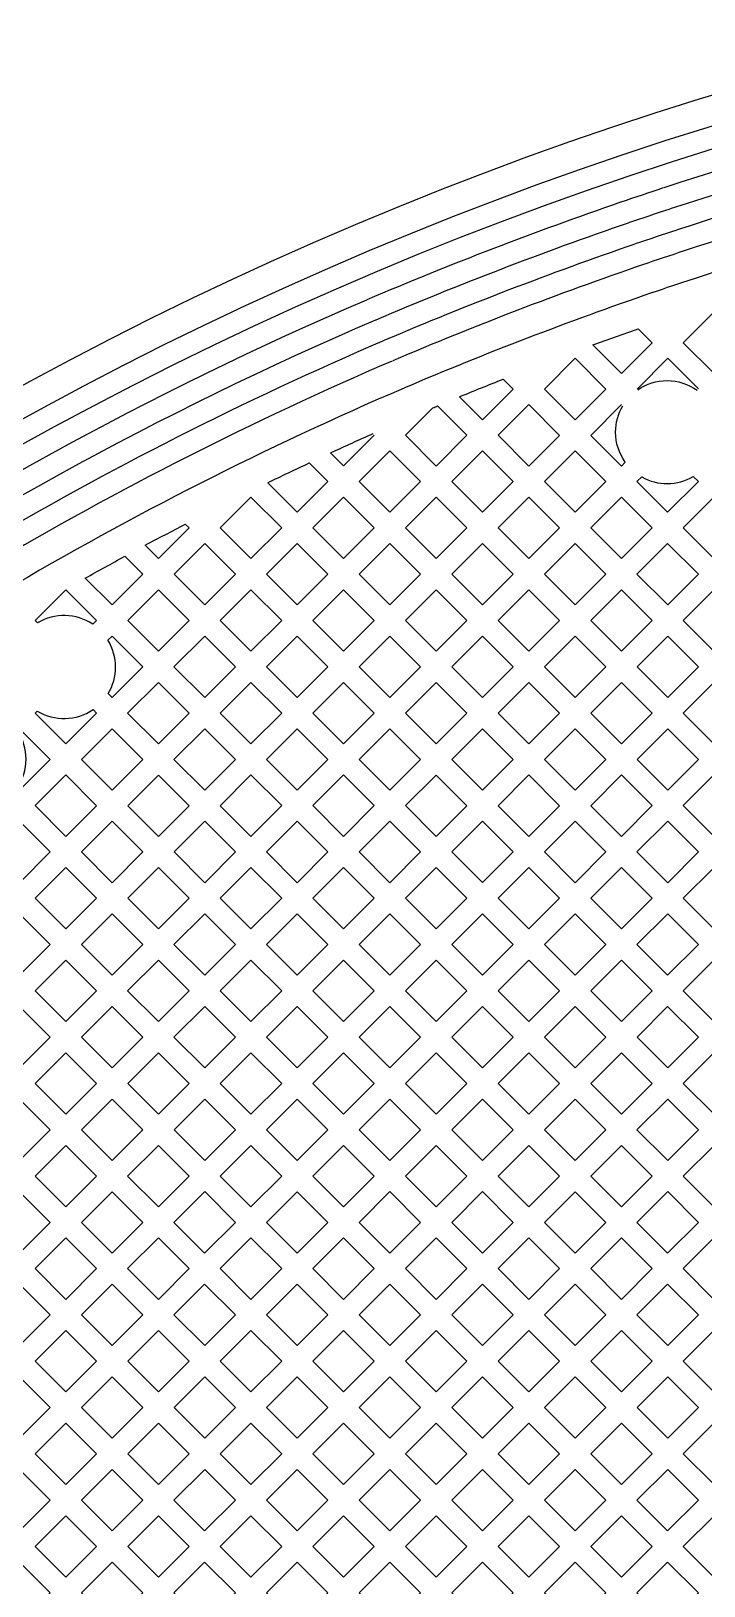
# Model space of a CAD drawing. Extents: x 1548 to 1929, y -174 to 95.
# Drawn here: x 1630.01 to 1632.34, y 47.54 to 52.91 of the extents above; entities that cross this region are included whole.
import ezdxf

# ---------------------------------------------------------------- set-up
doc = ezdxf.new("R2010")
doc.units = 0
doc.layers.add('gbr-dxf_layer0', color=7, linetype='Continuous')
doc.layers.add('gbr-outline-dxf_layer1', color=2, linetype='Continuous')

msp = doc.modelspace()

# ---------------------------------------------------------------- linework, layer by layer
at = {"layer": 'gbr-dxf_layer0'}
msp.add_line((1632.0518, 51.6187), (1631.9457, 51.5127), dxfattribs=at)
at = {"layer": 'gbr-dxf_layer0', "linetype": 'Continuous'}
for points in [[(1584.3299, 51.7428), (1584.3299, 54.6766, -0.414217), (1585.1264, 55.4731), (1606.6578, 55.4731, -0.202307), (1617.3278, 50.9715, 0.202316), (1618.548, 50.4566), (1624.0479, 50.4566, 0.202311), (1625.2681, 50.9715, -0.202307), (1635.9381, 55.4731), (1666.9465, 55.4731, -0.414216), (1667.743, 54.6766), (1667.743, 46.8113, -0.038221), (1667.7432, 46.8055), (1667.7432, 43.6418)], [(1664.8334, 53.4093, 0.067841), (1664.7315, 53.3954), (1664.7247, 53.3936), (1664.5482, 53.3936, 0.196906), (1664.3886, 53.3268), (1664.3323, 53.2704, -0.047957), (1664.2718, 53.2389), (1636.0623, 53.2389, 0.202307), (1626.9926, 49.4125, -0.202284), (1624.1723, 48.2224), (1618.672, 48.2224, -0.202256), (1615.852, 49.4119)], [(1632.1082, 51.6701, -0.152566), (1632.2094, 51.7017, -0.157032), (1632.3131, 51.6683)], [(1631.9457, 51.5127), (1632.0516, 51.4068), (1632.065, 51.4202, -0.157025), (1632.0316, 51.5239, -0.134094), (1632.0563, 51.6142)]]:
    msp.add_lwpolyline(points, format="xyb", dxfattribs=at)
for points in [[(1632.2656, 51.8325), (1632.3714, 51.9383), (1632.4773, 51.8324), (1632.3715, 51.7266)], [(1631.7858, 51.6726), (1631.8919, 51.7786), (1631.9979, 51.6726), (1631.8919, 51.5666)], [(1631.6261, 51.5128), (1631.732, 51.6187), (1631.838, 51.5127), (1631.7321, 51.4068)], [(1631.1466, 51.3531), (1631.2525, 51.459), (1631.3585, 51.353), (1631.2526, 51.2471)], [(1631.4662, 51.353), (1631.5722, 51.4589), (1631.6782, 51.3529), (1631.5722, 51.247)], [(1631.7859, 51.3529), (1631.8919, 51.4588), (1631.9977, 51.3529), (1631.8918, 51.247)], [(1630.667, 51.193), (1630.773, 51.299), (1630.8789, 51.1932), (1630.7728, 51.0871)], [(1630.9866, 51.1932), (1631.0927, 51.2992), (1631.1987, 51.1932), (1631.0926, 51.0871)], [(1631.3064, 51.1932), (1631.4124, 51.2991), (1631.5184, 51.1931), (1631.4124, 51.0872)], [(1631.6261, 51.1931), (1631.7321, 51.299), (1631.838, 51.1931), (1631.732, 51.0872)], [(1631.9457, 51.1931), (1632.0516, 51.299), (1632.1576, 51.193), (1632.0517, 51.0871)], [(1632.2654, 51.193), (1632.3714, 51.2991), (1632.4774, 51.1931), (1632.3714, 51.087)], [(1630.5073, 51.0333), (1630.6131, 51.1391), (1630.719, 51.0332), (1630.6131, 50.9274)], [(1630.8267, 51.0332), (1630.9328, 51.1393), (1631.0388, 51.0333), (1630.9327, 50.9272)], [(1631.1465, 51.0333), (1631.2526, 51.1393), (1631.3586, 51.0333), (1631.2525, 50.9273)], [(1631.4663, 51.0333), (1631.5722, 51.1392), (1631.6781, 51.0333), (1631.5722, 50.9274)], [(1631.7859, 51.0333), (1631.8918, 51.1392), (1631.9978, 51.0332), (1631.8919, 50.9273)], [(1632.1056, 51.0332), (1632.2115, 51.1391), (1632.3175, 51.0332), (1632.2116, 50.9272)], [(1630.3473, 50.8734), (1630.4534, 50.9794), (1630.5593, 50.8735), (1630.4532, 50.7675)], [(1630.667, 50.8735), (1630.7728, 50.9794), (1630.8789, 50.8733), (1630.773, 50.7675)], [(1630.9866, 50.8733), (1631.0926, 50.9794), (1631.1986, 50.8734), (1631.0926, 50.7673)], [(1631.3064, 50.8734), (1631.4124, 50.9794), (1631.5183, 50.8735), (1631.4123, 50.7675)], [(1631.6261, 50.8735), (1631.732, 50.9794), (1631.838, 50.8734), (1631.7321, 50.7675)], [(1631.9458, 50.8734), (1632.0517, 50.9794), (1632.1577, 50.8734), (1632.0518, 50.7674)], [(1632.2655, 50.8734), (1632.3714, 50.9793), (1632.4773, 50.8734), (1632.3714, 50.7675)], [(1630.5071, 50.7136), (1630.6131, 50.8197), (1630.7192, 50.7136), (1630.6131, 50.6076)], [(1630.8269, 50.7136), (1630.9327, 50.8195), (1631.0387, 50.7135), (1630.9329, 50.6077)], [(1631.1465, 50.7135), (1631.2525, 50.8195), (1631.3584, 50.7136), (1631.2524, 50.6076)], [(1631.4662, 50.7136), (1631.5722, 50.8196), (1631.6782, 50.7136), (1631.5722, 50.6076)], [(1631.786, 50.7136), (1631.8919, 50.8195), (1631.9979, 50.7135), (1631.892, 50.6076)], [(1632.1057, 50.7135), (1632.2116, 50.8195), (1632.3175, 50.7136), (1632.2116, 50.6076)], [(1630.3472, 50.5537), (1630.4532, 50.6597), (1630.5592, 50.5537), (1630.4532, 50.4477)], [(1630.667, 50.5537), (1630.773, 50.6598), (1630.879, 50.5538), (1630.773, 50.4477)], [(1630.9868, 50.5538), (1631.0926, 50.6596), (1631.1985, 50.5537), (1631.0927, 50.4479)], [(1631.3063, 50.5537), (1631.4123, 50.6597), (1631.5183, 50.5537), (1631.4123, 50.4477)], [(1631.6261, 50.5537), (1631.7321, 50.6597), (1631.8381, 50.5538), (1631.7321, 50.4477)], [(1631.9459, 50.5538), (1632.0518, 50.6597), (1632.1577, 50.5538), (1632.0518, 50.4478)], [(1632.2655, 50.5538), (1632.3714, 50.6597), (1632.4774, 50.5537), (1632.3714, 50.4478)], [(1630.1874, 50.3939), (1630.2933, 50.4998), (1630.3993, 50.3938), (1630.2934, 50.2879)], [(1630.5071, 50.3938), (1630.6131, 50.4999), (1630.7191, 50.3939), (1630.6131, 50.2878)], [(1630.8269, 50.3939), (1630.9329, 50.4999), (1631.0388, 50.394), (1630.9328, 50.288)], [(1631.1466, 50.394), (1631.2524, 50.4998), (1631.3584, 50.3938), (1631.2526, 50.288)], [(1631.4662, 50.3938), (1631.5722, 50.4998), (1631.6782, 50.3938), (1631.5721, 50.2878)], [(1631.7859, 50.3938), (1631.892, 50.4999), (1631.9979, 50.394), (1631.8919, 50.2879)], [(1632.1057, 50.394), (1632.2116, 50.4999), (1632.3176, 50.3939), (1632.2116, 50.288)], [(1630.0276, 50.2341), (1630.1335, 50.34), (1630.2395, 50.234), (1630.1336, 50.1281)], [(1630.3473, 50.234), (1630.4532, 50.3399), (1630.5592, 50.2339), (1630.4533, 50.128)], [(1630.6669, 50.2339), (1630.773, 50.34), (1630.8789, 50.2341), (1630.7729, 50.128)], [(1630.9867, 50.2341), (1631.0927, 50.3401), (1631.1987, 50.2341), (1631.0927, 50.1281)], [(1631.3065, 50.2341), (1631.4123, 50.3399), (1631.5183, 50.2339), (1631.4125, 50.1281)], [(1631.626, 50.2339), (1631.7321, 50.34), (1631.838, 50.234), (1631.7319, 50.128)], [(1631.9457, 50.234), (1632.0518, 50.3401), (1632.1578, 50.2341), (1632.0517, 50.1281)], [(1632.2655, 50.2341), (1632.3714, 50.34), (1632.4774, 50.234), (1632.3715, 50.1281)], [(1629.8677, 50.0742), (1629.9737, 50.1802), (1630.0797, 50.0742), (1629.9737, 49.9682)], [(1630.1875, 50.0742), (1630.2934, 50.1801), (1630.3994, 50.0742), (1630.2935, 49.9682)], [(1630.5072, 50.0742), (1630.6131, 50.1801), (1630.719, 50.0742), (1630.6131, 49.9682)], [(1630.8267, 50.0742), (1630.9328, 50.1802), (1631.0388, 50.0742), (1630.9328, 49.9681)], [(1631.1466, 50.0742), (1631.2526, 50.1802), (1631.3586, 50.0742), (1631.2525, 49.9682)], [(1631.4663, 50.0742), (1631.5721, 50.18), (1631.6781, 50.0741), (1631.5723, 49.9683)], [(1631.7858, 50.0741), (1631.8919, 50.1802), (1631.9978, 50.0742), (1631.8918, 49.9681)], [(1632.1056, 50.0742), (1632.2116, 50.1802), (1632.3177, 50.0742), (1632.2116, 49.9682)], [(1630.0276, 49.9143), (1630.1336, 50.0203), (1630.2396, 49.9143), (1630.1335, 49.8083)], [(1630.3473, 49.9143), (1630.4533, 50.0203), (1630.5592, 49.9144), (1630.4533, 49.8084)], [(1630.667, 49.9144), (1630.7729, 50.0203), (1630.8789, 49.9143), (1630.773, 49.8083)], [(1630.9866, 49.9143), (1631.0927, 50.0203), (1631.1987, 49.9143), (1631.0926, 49.8083)], [(1631.3064, 49.9143), (1631.4125, 50.0204), (1631.5184, 49.9144), (1631.4123, 49.8084)], [(1631.6261, 49.9144), (1631.7319, 50.0202), (1631.8379, 49.9143), (1631.7321, 49.8085)], [(1631.9457, 49.9143), (1632.0517, 50.0203), (1632.1577, 49.9143), (1632.0517, 49.8083)], [(1632.2655, 49.9143), (1632.3715, 50.0203), (1632.4775, 49.9144), (1632.3714, 49.8084)], [(1629.8678, 49.7545), (1629.9737, 49.8604), (1630.0797, 49.7544), (1629.9737, 49.6485)], [(1630.1874, 49.7544), (1630.2935, 49.8605), (1630.3994, 49.7545), (1630.2933, 49.6485)], [(1630.5071, 49.7545), (1630.6131, 49.8605), (1630.7191, 49.7545), (1630.6131, 49.6485)], [(1630.8268, 49.7545), (1630.9328, 49.8604), (1631.0387, 49.7544), (1630.9328, 49.6485)], [(1631.1465, 49.7544), (1631.2525, 49.8604), (1631.3585, 49.7545), (1631.2524, 49.6485)], [(1631.4662, 49.7545), (1631.5723, 49.8606), (1631.6782, 49.7546), (1631.5722, 49.6485)], [(1631.786, 49.7546), (1631.8918, 49.8604), (1631.9978, 49.7544), (1631.892, 49.6486)], [(1632.1056, 49.7544), (1632.2116, 49.8604), (1632.3175, 49.7545), (1632.2115, 49.6485)], [(1630.0276, 49.5946), (1630.1335, 49.7005), (1630.2395, 49.5946), (1630.1335, 49.4887)], [(1630.3472, 49.5946), (1630.4533, 49.7007), (1630.5593, 49.5947), (1630.4532, 49.4886)], [(1630.667, 49.5947), (1630.773, 49.7006), (1630.8789, 49.5946), (1630.773, 49.4887)], [(1630.9867, 49.5946), (1631.0926, 49.7005), (1631.1985, 49.5946), (1631.0926, 49.4887)], [(1631.3063, 49.5946), (1631.4123, 49.7006), (1631.5183, 49.5947), (1631.4123, 49.4886)], [(1631.6261, 49.5947), (1631.7321, 49.7007), (1631.8381, 49.5947), (1631.7321, 49.4887)], [(1631.9459, 49.5947), (1632.0517, 49.7005), (1632.1576, 49.5946), (1632.0518, 49.4888)], [(1632.2654, 49.5946), (1632.3714, 49.7006), (1632.4774, 49.5946), (1632.3713, 49.4886)], [(1629.8677, 49.4347), (1629.9737, 49.5408), (1630.0797, 49.4348), (1629.9736, 49.3288)], [(1630.1874, 49.4348), (1630.2933, 49.5407), (1630.3993, 49.4347), (1630.2934, 49.3288)], [(1630.5071, 49.4347), (1630.6131, 49.5408), (1630.7191, 49.4348), (1630.6131, 49.3288)], [(1630.8269, 49.4348), (1630.9328, 49.5407), (1631.0387, 49.4348), (1630.9328, 49.3289)], [(1631.1465, 49.4348), (1631.2524, 49.5407), (1631.3584, 49.4347), (1631.2525, 49.3288)], [(1631.4661, 49.4347), (1631.5722, 49.5408), (1631.6782, 49.4348), (1631.5722, 49.3287)], [(1631.786, 49.4348), (1631.892, 49.5408), (1631.9979, 49.4349), (1631.8919, 49.3288)], [(1632.1057, 49.4349), (1632.2115, 49.5407), (1632.3175, 49.4347), (1632.2117, 49.3289)], [(1630.0275, 49.2749), (1630.1335, 49.381), (1630.2396, 49.2749), (1630.1335, 49.1689)], [(1630.3473, 49.2749), (1630.4532, 49.3809), (1630.5592, 49.2749), (1630.4533, 49.169)], [(1630.667, 49.2749), (1630.773, 49.3809), (1630.8789, 49.275), (1630.7729, 49.169)], [(1630.9867, 49.275), (1631.0926, 49.3809), (1631.1986, 49.275), (1631.0927, 49.169)], [(1631.3064, 49.275), (1631.4123, 49.3809), (1631.5183, 49.2749), (1631.4124, 49.1689)], [(1631.626, 49.2749), (1631.7321, 49.3809), (1631.838, 49.275), (1631.732, 49.1689)], [(1631.9458, 49.275), (1632.0518, 49.381), (1632.1578, 49.275), (1632.0517, 49.169)], [(1632.2655, 49.275), (1632.3713, 49.3808), (1632.4774, 49.2748), (1632.3715, 49.169)], [(1629.8677, 49.1151), (1629.9736, 49.221), (1630.0796, 49.115), (1629.9737, 49.0091)], [(1630.1874, 49.115), (1630.2934, 49.2211), (1630.3994, 49.1151), (1630.2934, 49.0091)], [(1630.5072, 49.1151), (1630.6131, 49.221), (1630.719, 49.1151), (1630.6131, 49.0092)], [(1630.8268, 49.1151), (1630.9328, 49.2211), (1631.0388, 49.1151), (1630.9327, 49.0091)], [(1631.1465, 49.1151), (1631.2525, 49.2211), (1631.3585, 49.1151), (1631.2525, 49.0091)], [(1631.4662, 49.1151), (1631.5722, 49.221), (1631.6781, 49.115), (1631.5722, 49.0091)], [(1631.7858, 49.115), (1631.8919, 49.2211), (1631.9979, 49.1151), (1631.8918, 49.0091)], [(1632.1056, 49.1151), (1632.2117, 49.2212), (1632.3177, 49.1151), (1632.2116, 49.0091)], [(1630.0276, 48.9552), (1630.1335, 49.0611), (1630.2395, 48.9552), (1630.1335, 48.8492)], [(1630.3472, 48.9552), (1630.4533, 49.0612), (1630.5592, 48.9553), (1630.4532, 48.8492)], [(1630.667, 48.9553), (1630.7729, 49.0612), (1630.8789, 48.9552), (1630.7729, 48.8493)], [(1630.9866, 48.9552), (1631.0927, 49.0613), (1631.1987, 48.9553), (1631.0926, 48.8492)], [(1631.3064, 48.9553), (1631.4124, 49.0612), (1631.5183, 48.9553), (1631.4124, 48.8493)], [(1631.6261, 48.9553), (1631.732, 49.0612), (1631.8379, 48.9552), (1631.732, 48.8493)], [(1631.9457, 48.9552), (1632.0517, 49.0612), (1632.1577, 48.9552), (1632.0517, 48.8492)], [(1632.2655, 48.9552), (1632.3715, 49.0613), (1632.4775, 48.9553), (1632.3714, 48.8493)], [(1629.8678, 48.7954), (1629.9737, 48.9013), (1630.0797, 48.7954), (1629.9738, 48.6894)], [(1630.1874, 48.7954), (1630.2934, 48.9013), (1630.3993, 48.7954), (1630.2934, 48.6894)], [(1630.5071, 48.7954), (1630.6131, 48.9014), (1630.7191, 48.7954), (1630.613, 48.6894)], [(1630.8268, 48.7954), (1630.9327, 48.9013), (1631.0387, 48.7953), (1630.9328, 48.6894)], [(1631.1465, 48.7953), (1631.2525, 48.9014), (1631.3585, 48.7954), (1631.2524, 48.6894)], [(1631.4662, 48.7954), (1631.5722, 48.9014), (1631.6781, 48.7954), (1631.5722, 48.6895)], [(1631.7859, 48.7954), (1631.8918, 48.9013), (1631.9978, 48.7953), (1631.8919, 48.6894)], [(1632.1056, 48.7953), (1632.2116, 48.9014), (1632.3176, 48.7954), (1632.2115, 48.6894)], [(1630.0276, 48.6356), (1630.1335, 48.7415), (1630.2395, 48.6355), (1630.1336, 48.5296)], [(1630.3472, 48.6355), (1630.4532, 48.7415), (1630.5591, 48.6355), (1630.4532, 48.5296)], [(1630.6669, 48.6355), (1630.7729, 48.7416), (1630.879, 48.6355), (1630.7729, 48.5295)], [(1630.9867, 48.6355), (1631.0926, 48.7415), (1631.1986, 48.6355), (1631.0927, 48.5296)], [(1631.3063, 48.6355), (1631.4124, 48.7416), (1631.5183, 48.6356), (1631.4123, 48.5296)], [(1631.6261, 48.6356), (1631.732, 48.7415), (1631.838, 48.6355), (1631.7321, 48.5296)], [(1631.9458, 48.6355), (1632.0517, 48.7414), (1632.1576, 48.6355), (1632.0517, 48.5296)], [(1632.2654, 48.6355), (1632.3714, 48.7415), (1632.4775, 48.6355), (1632.3714, 48.5295)], [(1629.8677, 48.4757), (1629.9738, 48.5817), (1630.0797, 48.4758), (1629.9737, 48.3697)], [(1630.1875, 48.4758), (1630.2934, 48.5817), (1630.3993, 48.4757), (1630.2934, 48.3698)], [(1630.5071, 48.4757), (1630.613, 48.5816), (1630.719, 48.4756), (1630.6131, 48.3697)], [(1630.8268, 48.4756), (1630.9328, 48.5817), (1631.0388, 48.4757), (1630.9327, 48.3697)], [(1631.1465, 48.4757), (1631.2524, 48.5816), (1631.3584, 48.4757), (1631.2525, 48.3698)], [(1631.4662, 48.4757), (1631.5722, 48.5817), (1631.6782, 48.4757), (1631.5722, 48.3697)], [(1631.786, 48.4757), (1631.8919, 48.5816), (1631.9978, 48.4757), (1631.8919, 48.3698)], [(1632.1056, 48.4757), (1632.2115, 48.5816), (1632.3175, 48.4756), (1632.2116, 48.3697)], [(1630.0275, 48.3158), (1630.1336, 48.4219), (1630.2395, 48.3159), (1630.1335, 48.2099)], [(1630.3473, 48.3159), (1630.4532, 48.4218), (1630.5592, 48.3158), (1630.4533, 48.2099)], [(1630.667, 48.3158), (1630.7729, 48.4218), (1630.8789, 48.3158), (1630.7729, 48.2099)], [(1630.9866, 48.3158), (1631.0926, 48.4218), (1631.1986, 48.3159), (1631.0926, 48.2099)], [(1631.3064, 48.3159), (1631.4123, 48.4218), (1631.5183, 48.3158), (1631.4124, 48.2099)], [(1631.626, 48.3158), (1631.7321, 48.4218), (1631.838, 48.3159), (1631.732, 48.2098)], [(1631.9458, 48.3159), (1632.0517, 48.4218), (1632.1577, 48.3158), (1632.0518, 48.2099)], [(1632.2655, 48.3158), (1632.3714, 48.4217), (1632.4773, 48.3158), (1632.3714, 48.2099)], [(1629.8677, 48.156), (1629.9737, 48.262), (1630.0796, 48.156), (1629.9737, 48.0501)], [(1630.1874, 48.156), (1630.2934, 48.262), (1630.3994, 48.156), (1630.2934, 48.05)], [(1630.5072, 48.156), (1630.6131, 48.2619), (1630.719, 48.156), (1630.6131, 48.0501)], [(1630.8268, 48.156), (1630.9327, 48.2619), (1631.0387, 48.156), (1630.9327, 48.05)], [(1631.1464, 48.156), (1631.2525, 48.262), (1631.3585, 48.156), (1631.2525, 48.05)], [(1631.4663, 48.156), (1631.5722, 48.2619), (1631.6781, 48.156), (1631.5722, 48.0501)], [(1631.7859, 48.156), (1631.8919, 48.262), (1631.9979, 48.156), (1631.8919, 48.05)], [(1632.1057, 48.156), (1632.2116, 48.2619), (1632.3175, 48.156), (1632.2116, 48.0501)], [(1630.0276, 47.9962), (1630.1335, 48.1021), (1630.2395, 47.9961), (1630.1336, 47.8902)], [(1630.3473, 47.9961), (1630.4533, 48.1021), (1630.5592, 47.9962), (1630.4532, 47.8902)], [(1630.667, 47.9962), (1630.7729, 48.1021), (1630.8789, 47.9962), (1630.773, 47.8903)], [(1630.9866, 47.9962), (1631.0926, 48.1021), (1631.1986, 47.9961), (1631.0926, 47.8902)], [(1631.3063, 47.9961), (1631.4124, 48.1021), (1631.5183, 47.9962), (1631.4123, 47.8901)], [(1631.6261, 47.9962), (1631.732, 48.1021), (1631.838, 47.9961), (1631.7321, 47.8902)], [(1631.9458, 47.9961), (1632.0518, 48.1021), (1632.1577, 47.9962), (1632.0517, 47.8902)], [(1632.2654, 47.9962), (1632.3714, 48.1022), (1632.4774, 47.9962), (1632.3715, 47.8902)], [(1629.8678, 47.8364), (1629.9737, 47.9423), (1630.0797, 47.8363), (1629.9738, 47.7304)], [(1630.1875, 47.8363), (1630.2934, 47.9422), (1630.3993, 47.8363), (1630.2934, 47.7304)], [(1630.5071, 47.8363), (1630.6131, 47.9423), (1630.7191, 47.8364), (1630.613, 47.7303)], [(1630.8268, 47.8364), (1630.9327, 47.9423), (1631.0388, 47.8363), (1630.9328, 47.7304)], [(1631.1465, 47.8363), (1631.2525, 47.9422), (1631.3584, 47.8363), (1631.2525, 47.7303)], [(1631.4662, 47.8363), (1631.5722, 47.9423), (1631.6782, 47.8363), (1631.5722, 47.7302)], [(1631.786, 47.8363), (1631.8919, 47.9422), (1631.9978, 47.8363), (1631.8919, 47.7304)], [(1632.1055, 47.8363), (1632.2116, 47.9423), (1632.3176, 47.8363), (1632.2115, 47.7303)], [(1630.0276, 47.6765), (1630.1336, 47.7824), (1630.2395, 47.6765), (1630.1336, 47.5706)], [(1630.3473, 47.6765), (1630.4532, 47.7824), (1630.5592, 47.6765), (1630.4532, 47.5705)], [(1630.6669, 47.6765), (1630.773, 47.7825), (1630.879, 47.6765), (1630.7729, 47.5704)], [(1630.9867, 47.6765), (1631.0926, 47.7824), (1631.1986, 47.6764), (1631.0927, 47.5705)], [(1631.3063, 47.6764), (1631.4123, 47.7824), (1631.5183, 47.6764), (1631.4124, 47.5704)], [(1631.6261, 47.6764), (1631.7321, 47.7824), (1631.838, 47.6765), (1631.7319, 47.5705)], [(1631.9457, 47.6765), (1632.0517, 47.7824), (1632.1577, 47.6764), (1632.0518, 47.5705)], [(1632.2654, 47.6764), (1632.3715, 47.7825), (1632.4773, 47.6766), (1632.3713, 47.5705)], [(1629.8677, 47.5166), (1629.9738, 47.6226), (1630.0797, 47.5167), (1629.9737, 47.4106)], [(1630.1875, 47.5167), (1630.2934, 47.6226), (1630.3994, 47.5167), (1630.2934, 47.4107)], [(1630.5071, 47.5167), (1630.613, 47.6226), (1630.719, 47.5166), (1630.6131, 47.4107)], [(1630.8268, 47.5166), (1630.9328, 47.6226), (1631.0388, 47.5167), (1630.9328, 47.4106)], [(1631.1466, 47.5167), (1631.2525, 47.6226), (1631.3585, 47.5166), (1631.2526, 47.4106)], [(1631.4662, 47.5166), (1631.5722, 47.6225), (1631.6781, 47.5166), (1631.5721, 47.4107)], [(1631.7858, 47.5166), (1631.8919, 47.6226), (1631.9979, 47.5166), (1631.8918, 47.4106)], [(1632.1056, 47.5166), (1632.2115, 47.6225), (1632.3174, 47.5167), (1632.2115, 47.4107)]]:
    msp.add_lwpolyline(points, close=True, dxfattribs=at)
for points in [[(1631.9536, 51.8247, -0.003269), (1632.1097, 51.8807), (1632.1578, 51.8325), (1632.0518, 51.7265)], [(1631.493, 51.6458, -0.003209), (1631.644, 51.7067), (1631.6781, 51.6726), (1631.5722, 51.5667)], [(1631.3063, 51.5129), (1631.4012, 51.6077, -0.000481), (1631.4168, 51.6142), (1631.5183, 51.5128), (1631.4124, 51.4068)], [(1630.8308, 51.349, -0.003336), (1630.9743, 51.4175), (1631.0388, 51.3531), (1630.9328, 51.247)], [(1632.1055, 51.3529), (1632.1218, 51.3692, 0.268285), (1632.2997, 51.3708), (1632.3176, 51.3529), (1632.2115, 51.2469)], [(1630.4076, 51.133, -0.003286), (1630.5461, 51.206), (1630.5592, 51.193), (1630.4534, 51.0872)], [(1630.201, 51.0197, -0.003274), (1630.3376, 51.0952), (1630.3995, 51.0333), (1630.2935, 50.9273)], [(1630.0275, 50.8734), (1630.1336, 50.9794), (1630.2396, 50.8734), (1630.2266, 50.8604, 0.290804), (1630.0359, 50.865)], [(1630.2793, 50.8054), (1630.2935, 50.8195), (1630.3993, 50.7136), (1630.2933, 50.6076), (1630.28, 50.6209, 0.136317), (1630.3054, 50.7126, 0.138071)], [(1630.0276, 50.5537), (1630.0349, 50.5609, 0.29451), (1630.2276, 50.5656), (1630.2394, 50.5537), (1630.1335, 50.4478)], [(1629.966, 50.2957, 0.302636), (1629.9668, 50.4928), (1629.9738, 50.4998), (1630.0796, 50.3939), (1629.9737, 50.288)]]:
    msp.add_lwpolyline(points, format="xyb", close=True, dxfattribs=at)
for points in [[(1632.3176, 51.6728), (1632.2117, 51.7786), (1632.1057, 51.6726)], [(1631.0479, 51.4518), (1631.0927, 51.4069), (1631.1986, 51.5129)]]:
    msp.add_lwpolyline(points, dxfattribs=at)
at = {"layer": 'gbr-dxf_layer0'}
for centre, radius, start, end in [((1636.0624, 40.5765), 12.5606, 90, 135.748), ((1636.0624, 40.5765), 12.4843, 90.00824, 135.74802), ((1636.0632, 40.5759), 12.4087, 90.00814, 108.14732), ((1636.0632, 40.5759), 12.3325, 90.00188, 108.15657), ((1636.0627, 40.5757), 12.2561, 101.61591, 108.15314), ((1636.0627, 40.5757), 12.1799, 101.6101, 108.14782), ((1636.0628, 40.5757), 12.0779, 101.61077, 108.15364), ((1636.6175, 38.9526), 14.1239, 108.24126, 108.86791), ((1636.3347, 39.8622), 13.1718, 108.98836, 113.07323), ((1636.6175, 38.9526), 14.0477, 108.24916, 108.86323), ((1636.3348, 39.8622), 13.0956, 108.98395, 113.06904), ((1636.604, 38.9481), 13.9713, 108.18732, 108.80873), ((1636.334, 39.8619), 13.0193, 108.98566, 113.06102), ((1636.6038, 38.948), 13.8951, 108.18207, 108.80329), ((1636.334, 39.8619), 12.9431, 108.9811, 113.06917), ((1636.604, 38.9483), 13.793, 108.18911, 108.80789), ((1636.0626, 40.5765), 12.408, 113.21456, 135.74733), ((1636.3339, 39.862), 12.841, 108.98748, 113.06779), ((1636.0626, 40.5765), 12.3318, 113.21012, 135.74801), ((1636.0629, 40.5765), 12.2556, 113.21201, 127.96288), ((1636.0629, 40.5765), 12.1794, 113.2206, 127.96051), ((1636.0629, 40.5766), 12.0774, 113.21953, 127.95687), ((1636.0629, 40.5766), 11.9758, 113.99104, 114.75673)]:
    msp.add_arc(centre, radius, start, end, dxfattribs=at)
at = {"layer": 'gbr-outline-dxf_layer1', "linetype": 'Continuous'}
msp.add_lwpolyline([(1584.1264, 43.0766), (1584.1264, 54.6765, -0.414215), (1585.1264, 55.6765), (1606.6575, 55.6765, -0.202321), (1617.474, 51.113, 0.202214), (1618.548, 50.66), (1624.0479, 50.66, 0.202309), (1625.1223, 51.1134, -0.202312), (1635.9384, 55.6765), (1666.9464, 55.6765, -0.414215), (1667.9464, 54.6765), (1667.9464, 43.0766, -0.414215), (1666.9464, 42.0766), (1636.3529, 42.0766, 0.196013), (1634.6051, 41.3639, -0.196007), (1624.0479, 37.0601), (1618.548, 37.0601, -0.196007), (1607.9907, 41.3639, 0.196009), (1606.243, 42.0766), (1585.1264, 42.0766, -0.414215)], format="xyb", close=True, dxfattribs=at)

doc.saveas('drawing.dxf')
